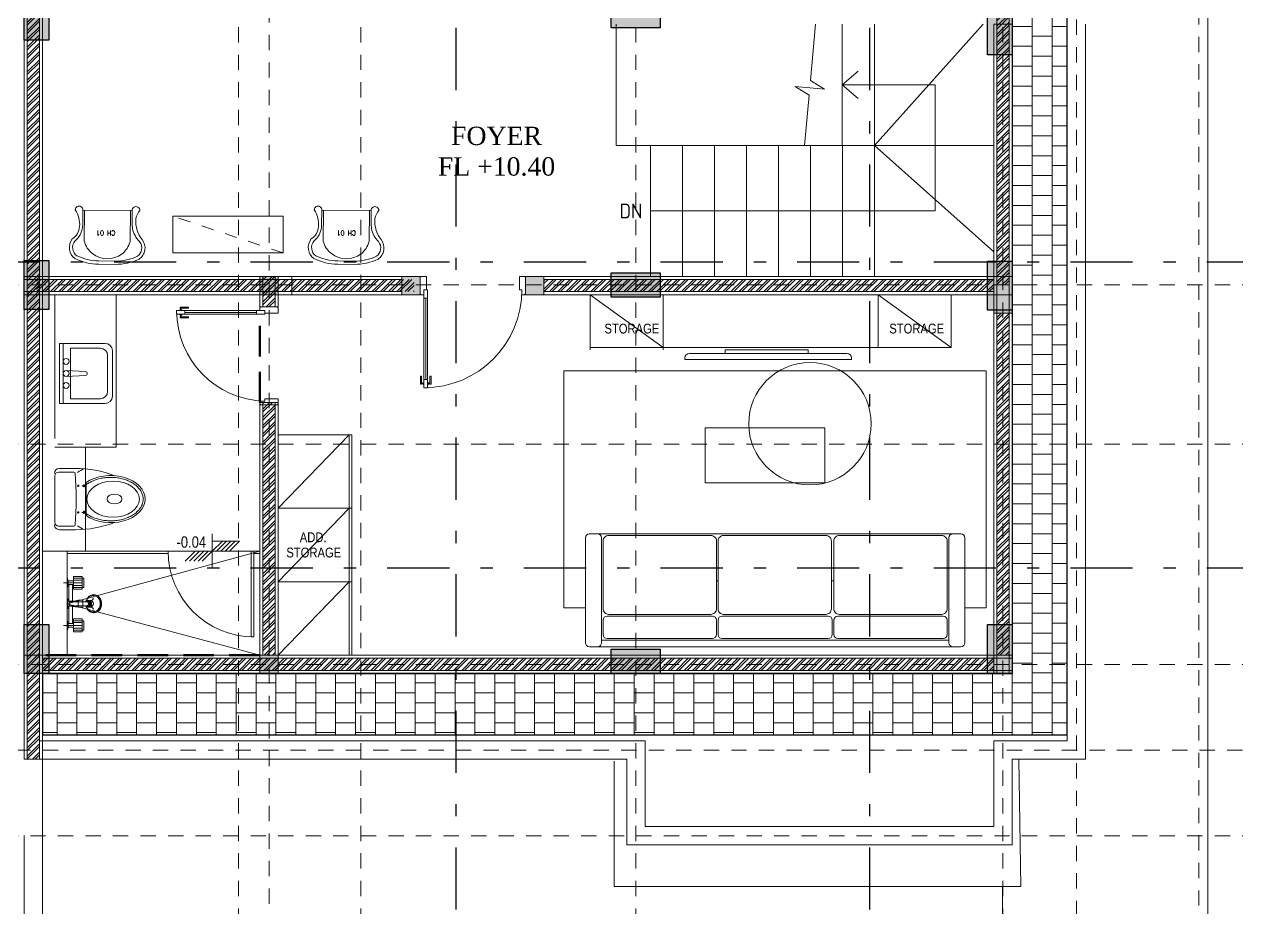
# Model space of a CAD drawing. Header units: millimetres. Extents: x -9564 to 494436, y -140371 to 4257.
# Drawn here: x 78.11 to 88.02, y 112.2 to 119.42 of the extents above; entities that cross this region are included whole.
import ezdxf
from ezdxf.enums import TextEntityAlignment as Align

# ---------------------------------------------------------------- set-up
doc = ezdxf.new("R2010")
doc.units = ezdxf.units.MM
doc.header["$MEASUREMENT"] = 0
for name, pattern in [('DASHDOTX2', [50.8, 25.4, -12.7, 0, -12.7]), ('DASHED2', [0.375, 0.25, -0.125]), ('HIDDEN2', [0.1875, 0.125, -0.0625]), ('SLD-Solid', [0]), ('XR-LANTAI 1$0$HIDDEN', [0.375, 0.25, -0.125])]:
    doc.linetypes.add(name, pattern=pattern)
for name, color, linetype, lineweight in [('09-Arsiran', 8, 'Continuous', 5), ('28-Arsiran', 252, 'Continuous', 5), ('8', 8, 'Continuous', 5), ('AS', 8, 'HIDDEN2', 5), ('DINDING', 1, 'Continuous', 20), ('DOOR OPENING', 4, 'SLD-Solid', 5), ('FURNITURE', 25, 'Continuous', 5), ('HATCH', 8, 'Continuous', 13), ('KOL', 5, 'Continuous', 18), ('LEGEND', 1, 'DASHED2', 50), ('TEXT 1', 210, 'Continuous', 5), ('XR-KOP A3_MOZART$0$A-TXTKOP', 3, 'Continuous', 5)]:
    doc.layers.add(name, color=color, linetype=linetype, lineweight=lineweight)
for name, color, linetype in [('1', 5, 'Continuous'), ('Garis Wipeout', 241, 'Continuous'), ('TEXT', 4, 'Continuous'), ('WALL', 90, 'Continuous')]:
    doc.layers.add(name, color=color, linetype=linetype)
doc.styles.add('0010-WKA13-TEXT', font='isocp.shx', dxfattribs={"height": 15})
doc.styles.add('Arial Narrow', font='ARIALN.TTF')
doc.styles.add('HAND', font='ROMAND.SHX', dxfattribs={"width": 0.8, "height": 250})
doc.styles.add('style1', font='times.ttf', dxfattribs={"height": 0.15})
doc.styles.add('XR-KOP A3_MOZART$0$ROMAND', font='romand.shx', dxfattribs={"height": 2, "bigfont": 'bigfont.shx'})
doc.styles.add('XR-LANTAI 1$0$ROMANS', font='romans.shx', dxfattribs={"width": 0.8})
pattern_1 = [(45, (-194.39742, -143.535144), (-0.0336759605, 0.0336759605), []), (45, (-194.37497, -143.535144), (-0.0336759605, 0.0336759605), [])]
pattern_2 = [(45, (-228.715537, -137.640266), (-0.0336759605, 0.0336759605), []), (45, (-228.693087, -137.640266), (-0.0336759605, 0.0336759605), [])]
pattern_3 = [(45, (-228.615538, -137.640266), (-0.0336759605, 0.0336759605), []), (45, (-228.593087, -137.640266), (-0.0336759605, 0.0336759605), [])]

# ---------------------------------------------------------------- blocks, each defined once
blk = doc.blocks.new('as2')
at = {"layer": 'AS'}
for p, q in [((247.5698, 142.1088), (247.5698, 163.539)), ((247.8198, 142.2711), (247.8198, 163.539)), ((248.5698, 142.1088), (248.5698, 163.539)), ((250.8148, 142.1088), (250.8148, 163.539)), ((253.8148, 142.1088), (253.8148, 163.539)), ((254.4148, 141.7201), (254.4148, 163.539)), ((255.4148, 142.0307), (255.4148, 163.539)), ((242.9446, 153.6275), (256.2148, 153.6275)), ((242.9446, 152.3275), (256.2148, 152.3275)), ((242.9446, 150.5275), (256.2148, 150.5275)), ((242.3711, 149.8275), (256.2148, 149.8275)), ((242.9446, 149.1275), (256.2148, 149.1275))]:
    blk.add_line(p, q, dxfattribs=at)
blk = doc.blocks.new('TOILET')
at = {"layer": '8', "lineweight": 5}
for p, q in [((-134.7, 254.9), (134.7, 254.9)), ((-120.2, 236.5), (-96.6, 236.5)), ((-114.4, 254.9), (-114.4, 235.8)), ((-108.5, 245.2), (-108.5, 221.5)), ((-102.2, 235.8), (-102.2, 254.9)), ((120.2, 236.5), (96.6, 236.5)), ((102.2, 235.8), (102.2, 254.9)), ((108.5, 245.2), (108.5, 221.5)), ((114.4, 254.9), (114.4, 235.8)), ((-250, 36.9), (-250, 167.9)), ((-220, 30), (-220, 155.8)), ((220, 30), (220, 155.8)), ((250, 36.9), (250, 167.9)), ((-190, 0), (190, 0))]:
    blk.add_line(p, q, dxfattribs=at)
for centre in [(-109.2, 190.9), (109.2, 190.9)]:
    blk.add_circle(centre, 5.82, dxfattribs=at)
for centre, radius, start, end in [((666.2, 167.1), 916.2, 159.38766, 180.04725), ((-666.2, 167.1), 916.2, 359.95275, 20.61234), ((-96.2, 287.1), 157.9, 197.15223, 219.8185), ((-108.3, 236.3), 6.15, 185.15685, 354.84315), ((108.3, 236.3), 6.15, 185.15685, 354.84315), ((96.2, 287.1), 157.9, 320.1815, 342.84777), ((-210, 155.8), 10, 94.98854, 180), ((0, -2250.1), 2425, 85.01146, 94.98854), ((210, 155.8), 10, 0, 85.01146), ((-210, 36.9), 40, 180, 270), ((-190, 30), 30, 180, 270), ((190, 30), 30, 270, 0), ((210, 36.9), 40, 270, 0)]:
    blk.add_arc(centre, radius, start, end, dxfattribs=at)
blk.add_ellipse((0, 455.9), major_axis=(0, 281), ratio=0.685919, start_param=3.915332, end_param=8.651039, dxfattribs=at)
for centre, major_axis, ratio in [((0.3, 476.2), (0, 214.4), 0.687861), ((0, 487.3), (0, 60.7), 0.657164)]:
    blk.add_ellipse(centre, major_axis=major_axis, ratio=ratio, dxfattribs=at)
blk.add_open_spline([(117, 256.4), (126.7, 269.6), (130.8, 276.1), (141, 293.8), (146.8, 305.6), (156.9, 330.6), (161.3, 343.7), (168.6, 370.8), (171.5, 384.8), (175.7, 413.3), (177, 427.9), (178, 457.1), (177.7, 471.7), (175.4, 500.8), (173.5, 515.2), (168.1, 543.3), (164.6, 557), (156.2, 583.3), (151.2, 596), (140.1, 619.8), (133.8, 631.1), (120.3, 651.8), (113, 661.3), (97.5, 678.4), (89.3, 686), (72.4, 699), (63.7, 704.5), (45.8, 713.2), (36.8, 716.5), (18.4, 720.8), (9.2, 721.9), (-9.3, 721.9), (-18.5, 720.8), (-36.8, 716.5), (-45.9, 713.2), (-63.7, 704.4), (-72.5, 699), (-89.4, 685.9), (-97.5, 678.4), (-113, 661.3), (-120.3, 651.8), (-133.9, 631), (-140.1, 619.8), (-151.3, 595.9), (-156.2, 583.2), (-164.6, 556.9), (-168.1, 543.2), (-173.5, 515.1), (-175.5, 500.7), (-177.7, 471.7), (-178, 457), (-177, 427.8), (-175.7, 413.2), (-171.5, 384.7), (-168.6, 370.7), (-161.3, 343.6), (-156.9, 330.5), (-146.7, 305.6), (-141, 293.8), (-130.8, 276), (-126.7, 269.6), (-117.3, 254.6)], degree=3, knots=[3.915332, 3.915332, 3.915332, 3.915332, 4.014441, 4.014441, 4.176505, 4.176505, 4.338569, 4.338569, 4.500633, 4.500633, 4.662697, 4.662697, 4.824761, 4.824761, 4.986825, 4.986825, 5.148889, 5.148889, 5.310953, 5.310953, 5.473017, 5.473017, 5.635081, 5.635081, 5.797146, 5.797146, 5.95921, 5.95921, 6.121274, 6.121274, 6.283338, 6.283338, 6.445402, 6.445402, 6.607466, 6.607466, 6.76953, 6.76953, 6.931594, 6.931594, 7.093658, 7.093658, 7.255722, 7.255722, 7.417786, 7.417786, 7.57985, 7.57985, 7.741915, 7.741915, 7.903979, 7.903979, 8.066043, 8.066043, 8.228107, 8.228107, 8.390171, 8.390171, 8.552235, 8.552235, 8.651039, 8.651039, 8.651039, 8.651039], dxfattribs=at)
blk = doc.blocks.new('SINK')
at = {"layer": '8'}
for p, q in [((-186.5, 431.8), (186.5, 431.8)), ((-245.4, 0), (-245.4, 372.9)), ((-206.1, 88.3), (-206.1, 333.7)), ((-147.2, 392.6), (147.2, 392.6)), ((206.1, 88.3), (206.1, 333.7)), ((245.4, 0), (245.4, 372.9)), ((-15.7, 211.9), (-24.5, 55.4)), ((24.5, 55.4), (15.7, 211.9)), ((-245.4, 29.4), (245.4, 29.4)), ((-245.4, 0), (245.4, 0)), ((-206.1, 88.3), (206.1, 88.3))]:
    blk.add_line(p, q, dxfattribs=at)
for centre in [(-98.1, 54), (0, 54), (98.1, 54)]:
    blk.add_circle(centre, 24.5, dxfattribs=at)
for centre, radius, start, end in [((-186.5, 372.9), 58.9, 90, 180), ((186.5, 372.9), 58.9, 0, 90), ((-147.2, 333.7), 58.9, 90, 180), ((147.2, 333.7), 58.9, 0, 90), ((0, 211), 15.7, 3.21694, 176.78306)]:
    blk.add_arc(centre, radius, start, end, dxfattribs=at)
blk = doc.blocks.new('Shower - P')
for p, q in [((0, -146), (0, 146)), ((3, 136.3), (0, 136.3)), ((3, 136.3), (5.5, 121.3)), ((3, 136.3), (3, 86.3)), ((82, 146.3), (35.5, 146.3)), ((35.5, 146.3), (35.5, 76.3)), ((82, 146.3), (82, 76.3)), ((92, 136.3), (92, 86.3)), ((0, 126.3), (0, 96.3)), ((3, 86.3), (0, 86.3)), ((5.5, 101.3), (3, 86.3)), ((5.5, 121.3), (5.5, 101.3)), ((35.5, 121.3), (5.5, 121.3)), ((35.5, 101.3), (5.5, 101.3)), ((9, 101.3), (9, 10.2)), ((29, 101.3), (29, 11.1)), ((82, 76.3), (35.5, 76.3)), ((9, -111), (9, -16.1)), ((29, -111), (29, -17)), ((3, -96), (0, -96)), ((0, -136), (0, -106)), ((3, -146), (3, -96)), ((5.5, -111), (3, -96)), ((3, -146), (5.5, -131)), ((35.5, -111), (5.5, -111)), ((5.5, -131), (5.5, -111)), ((35.5, -131), (5.5, -131)), ((82, -86), (35.5, -86)), ((35.5, -156), (35.5, -86)), ((82, -156), (82, -86)), ((92, -146), (92, -96)), ((3, -146), (0, -146)), ((82, -156), (35.5, -156))]:
    blk.add_line(p, q)
at = {"color": 8}
for p, q in [((92, 136.3), (35.5, 136.3)), ((35.5, 111.3), (-19, 111.3)), ((82, 126.3), (35.5, 126.3)), ((82, 111.3), (35.5, 111.3)), ((82, 96.3), (35.5, 96.3)), ((92, 86.3), (35.5, 86.3)), ((35.5, -121), (-19, -121)), ((92, -96), (35.5, -96)), ((82, -106), (35.5, -106)), ((82, -121), (35.5, -121)), ((82, -136), (35.5, -136)), ((92, -146), (35.5, -146))]:
    blk.add_line(p, q, dxfattribs=at)
blk.add_lwpolyline([(60.4, 16.4), (60.4, -22.3), (86.1, -22.3), (86.1, 16.4)], close=True)
for centre, start, end in [((9.8, 220.3), 267.3376, 283.94297), ((9.8, -226.2), 76.05703, 92.6624)]:
    blk.add_arc(centre, 210, start, end)
blk = doc.blocks.new('TX 4225 - P')
for p, q in [((0, 0), (-26.5, 0)), ((0, 0), (26.5, 0)), ((0, -2.8), (-26.5, -2.8)), ((0, -10.5), (-13.5, -10.5)), ((-11.2, -10.5), (-11.2, -105.3)), ((0, -2.8), (26.5, -2.8)), ((0, -10.5), (13.5, -10.5)), ((11.2, -10.5), (11.2, -105.3))]:
    blk.add_line(p, q)
at = {"linetype": 'Continuous'}
for p, q in [((-26.5, 0), (-26.5, -2.8)), ((26.5, 0), (26.5, -2.8)), ((-26.5, -2.8), (-13.5, -10.5)), ((26.5, -2.8), (13.5, -10.5)), ((-17.8, -119), (-17.8, -128.2)), ((17.8, -119), (17.8, -128.2))]:
    blk.add_line(p, q, dxfattribs=at)
for points in [[(0, -185.1, -0.08228), (-18.8, -181.9, -0.091339), (-34.5, -173.1, -0.103805), (-45.4, -159.3, -0.114745), (-49.1, -143.8, -0.114745), (-45.5, -128.3, -0.103805), (-34.8, -114.4, -0.091339), (-19.2, -105.4, -0.017766), (-15.3, -104.2, -0.08413)], [(0, -180.4, -0.086014), (-17.3, -177.4, -0.092418), (-31.4, -169.2, -0.103199), (-41.2, -156.4, -0.112374), (-44.4, -142.1, -0.112374), (-41.2, -127.7, -0.103199), (-31.4, -114.9, -0.097293), (-16.5, -106.4, -0.086014)], [(-11.2, -99.8, 0.024317), (-12.5, -100.9, 0.101351), (-16.3, -106.2, 0.106183), (-17.6, -112.3, 0.106183), (-16.3, -118.5, 0.101351), (-12.5, -123.8, 0.095192), (-6.8, -127.3, 0.091252), (0, -128.6, 0.091252)], [(-11.2, -100.1, 0.019506), (-12.3, -100.9, 0.104907), (-16.1, -105.6, 0.119757), (-17.3, -110.8, 0.119757), (-16.1, -115.9, 0.104907), (-12.3, -120.6, 0.08904), (-6.8, -123.6, 0.080352), (0, -124.7, 0.080352)], [(-11.2, -104.6, 0.067587), (-11.6, -107.5, 0.101747), (-10.7, -111.7, 0.099781), (-8.2, -115.4, 0.097121), (-4.4, -117.8, 0.09532), (0, -118.6, 0.09532)], [(0, -128.6, 0.091252), (6.8, -127.3, 0.095192), (12.5, -123.8, 0.101351), (16.3, -118.5, 0.106183), (17.6, -112.3, 0.106183), (16.3, -106.2, 0.101351), (12.5, -100.9, 0.024317), (11.2, -99.8, 0.091252)], [(0, -124.7, 0.080352), (6.8, -123.6, 0.08904), (12.3, -120.6, 0.104907), (16.1, -115.9, 0.119757), (17.3, -110.8, 0.119757), (16.1, -105.6, 0.104907), (12.3, -100.9, 0.019506), (11.2, -100.1, 0.080352)], [(0, -185.1, 0.08228), (18.8, -181.9, 0.091339), (34.5, -173.1, 0.103805), (45.4, -159.3, 0.114745), (49.1, -143.8, 0.114745), (45.5, -128.3, 0.103805), (34.8, -114.4, 0.091339), (19.2, -105.4, 0.017766), (15.3, -104.2, 0.08413)], [(0, -118.6, 0.09532), (4.5, -117.8, 0.097121), (8.2, -115.4, 0.099781), (10.7, -111.7, 0.101747), (11.6, -107.5, 0.071052), (11.2, -104.5, 0.099781)], [(0, -180.4, 0.086014), (17.3, -177.4, 0.092418), (31.4, -169.2, 0.103199), (41.2, -156.4, 0.112374), (44.4, -142.1, 0.112374), (41.2, -127.7, 0.103199), (31.4, -114.9, 0.097293), (16.5, -106.4, 0.086014)], [(0, -188, -0.08228), (-18.8, -184.8, -0.091339), (-34.5, -176, -0.103805), (-45.4, -162.2, -0.114745), (-49.1, -146.7, -0.011566), (-49, -145.1, -0.103805)], [(0, -188, 0.08228), (18.8, -184.8, 0.091339), (34.5, -176, 0.103805), (45.4, -162.2, 0.114745), (49.1, -146.7, 0.011566), (49, -145.1, 0.103805)]]:
    blk.add_lwpolyline(points, format="xyb", dxfattribs=at)
for centre, radius, start, end in [((-31.2, -129.3), 13.4, 266.82402, 4.68695), ((0, -115.7), 18.1, 170.96147, 270), ((0, -124.9), 18.1, 190.44631, 270), ((-21.7, -114.3), 7.72, 332.29667, 52.3912), ((-9.9, -127.9), 8.46, 23.04546, 111.14097), ((0, -105.3), 11.2, 180, 0), ((0, -115.7), 18.1, 270, 9.03853), ((0, -124.9), 18.1, 270, 349.55369), ((9.9, -127.9), 8.46, 68.85903, 156.95454), ((21.7, -114.3), 7.72, 127.6088, 207.70333), ((31.2, -129.3), 13.4, 175.31305, 273.17598)]:
    blk.add_arc(centre, radius, start, end, dxfattribs=at)
blk = doc.blocks.new('SHOWER')
at = {"layer": '8', "color": 8, "ltscale": 0.75, "xscale": -1.5, "yscale": 1.5, "zscale": 1.5}
for name, p, rotation in [('TX 4225 - P', (0, 0), 180), ('Shower - P', (4.4, 0), 270)]:
    blk.add_blockref(name, p, dxfattribs=dict(at, rotation=rotation))
blk = doc.blocks.new('KOLOM PRAKTIS')
at = {"layer": 'HATCH'}
h = blk.add_hatch(color=256, dxfattribs=at)
h.dxf.hatch_style = 1
h.paths.add_polyline_path([(-75, 75), (-75, -75), (75, -75), (75, 75)])
at = {"layer": 'KOL'}
blk.add_lwpolyline([(-75, -75), (75, -75), (75, 75), (-75, 75)], close=True, dxfattribs=at)
blk = doc.blocks.new('KUSEN PINTU')
at = {"layer": 'DOOR OPENING', "linetype": 'Continuous', "transparency": 33554687}
for p, q in [((-50, 110), (-30, 110)), ((-50, 0), (-50, 110)), ((-30, 110), (-30, 150)), ((-30, 150), (-5, 150)), ((-5, 150), (-5, 145)), ((-5, 145), (0, 145)), ((0, 145), (0, 5)), ((-5, 0), (-50, 0)), ((0, 5), (-5, 5)), ((-5, 5), (-5, 0))]:
    blk.add_line(p, q, dxfattribs=at)
at = {"layer": 'DOOR OPENING', "linetype": 'Continuous', "ltscale": 10, "transparency": 33554687}
for p, q in [((0, 145), (0, 150)), ((0, 5), (0, 0))]:
    blk.add_line(p, q, dxfattribs=at)
blk = doc.blocks.new('A$C3020dce1')
at = {"layer": 'DOOR OPENING', "linetype": 'Continuous', "transparency": 33554687}
for p, q in [((110, 59.6), (110, 30)), ((110, 59.6), (177.8, 59.6)), ((177.8, 30), (110, 30)), ((177.8, 59.6), (177.8, 30)), ((734.5, 79.4), (734.5, 87.8)), ((734.5, 87.8), (802.3, 87.8)), ((802.3, 79.4), (734.5, 79.4)), ((802.3, 10.3), (734.5, 10.3)), ((734.5, 10.3), (734.5, 1.8)), ((734.5, 1.8), (802.3, 1.8)), ((830, 59.6), (762.2, 59.6)), ((762.2, 59.6), (762.2, 30)), ((762.2, 30), (830, 30)), ((784.8, 59.6), (784.8, 61.9)), ((807.4, 59.6), (784.8, 59.6)), ((807.4, 30), (784.8, 30)), ((784.8, 30), (784.8, 27.8)), ((786.5, 63.5), (805.7, 63.5)), ((786.5, 26.1), (805.7, 26.1)), ((802.3, 87.8), (802.3, 79.4)), ((802.3, 1.8), (802.3, 10.3)), ((807.4, 61.9), (807.4, 59.6)), ((807.4, 27.8), (807.4, 30)), ((830, 30), (830, 59.6))]:
    blk.add_line(p, q, dxfattribs=at)
at = {"layer": 'DOOR OPENING', "transparency": 33554687}
blk.add_line((110, 30), (150, 30), dxfattribs=at)
at = {"layer": 'DOOR OPENING', "linetype": 'Continuous', "ltscale": 10, "transparency": 33554687}
for p, q in [((177.8, 59.6), (762.2, 59.6)), ((762.2, 44.8), (177.8, 44.8)), ((177.8, 30), (762.2, 30)), ((793.1, 63.5), (793.1, 79.4)), ((793.1, 10.3), (793.1, 26.1)), ((799.1, 63.5), (799.1, 79.4)), ((799.1, 10.3), (799.1, 26.1))]:
    blk.add_line(p, q, dxfattribs=at)
at = {"layer": 'DOOR OPENING', "color": 8, "ltscale": 2, "transparency": 33554687}
blk.add_arc((92.7, 32.9), 737.3, 359.77503, 88.65528, dxfattribs=at)
at = {"layer": 'DOOR OPENING', "linetype": 'Continuous', "transparency": 33554687}
for centre, start, end in [((786.5, 61.9), 90, 180), ((786.5, 27.8), 180, 270), ((805.7, 61.9), 360, 90), ((805.7, 27.8), 270, 0)]:
    blk.add_arc(centre, 1.69, start, end, dxfattribs=at)
at = {"layer": 'DOOR OPENING', "linetype": 'Continuous', "transparency": 33554687, "xscale": -1, "rotation": 270}
blk.add_blockref('KUSEN PINTU', (0, 800), dxfattribs=at)
at = {"layer": 'DOOR OPENING', "linetype": 'Continuous', "transparency": 33554687, "rotation": 270}
blk.add_blockref('KUSEN PINTU', (0, 0), dxfattribs=at)
blk = doc.blocks.new('TV 65')
at = {"layer": 'FURNITURE', "linetype": 'Continuous', "ltscale": 0.5, "transparency": 33554687}
for p, q in [((89894.7, 176919.2), (89894.7, 176906)), ((89894.7, 176906), (91254.7, 176906)), ((89931.5, 176956), (91217.9, 176956)), ((90249.3, 176985.6), (90927.1, 176985.6)), ((90249.3, 176956), (90249.3, 176985.6)), ((90927.1, 176956), (90927.1, 176985.6)), ((91254.7, 176919.2), (91254.7, 176906))]:
    blk.add_line(p, q, dxfattribs=at)
for centre, start, end in [((89931.5, 176919.2), 90, 180), ((91217.9, 176919.2), 0, 90)]:
    blk.add_arc(centre, 36.8, start, end, dxfattribs=at)
blk = doc.blocks.new('A$Cc80c1df7')
at = {"layer": '8', "transparency": 33554687}
for p, q in [((0, 600), (600, 600)), ((0, 600), (438.8, 600)), ((0, 600), (600, 600)), ((600, 600), (600, 0)), ((0, 580), (438.8, 580)), ((0, 580), (600, 580)), ((0, 580), (600, 0))]:
    blk.add_line(p, q, dxfattribs=at)
blk.add_lwpolyline([(600, 0), (0, 0), (0, 600), (600, 600)], close=True, dxfattribs=at)
blk = doc.blocks.new('XR-LANTAI 1$0$A$C006A1356')
blk.add_lwpolyline([(139, 49, -1.063474), (57, 48, 0.263984), (92, 228, 0.16326), (31, 364, -0.428242), (64, 578, -0.10714), (324, 635), (504, 634, -0.10714), (763, 572, -0.428242), (792, 358, 0.237282), (713, 223, 0.177013), (760, 42, -1.063474), (678, 45)], format="xyb", close=True)
for points in [[(139, 49), (140, 204, 0.019515), (135, 244, 0.167194), (59, 387, -0.416735), (82, 547, -0.105594), (324, 599), (503, 598, -0.105594), (744, 541, -0.416735), (765, 381, 0.203317), (681, 231), (679, 199), (678, 45)], [(159, 49), (162, 386, -0.149782), (250, 521, -0.334384), (572, 518, -0.165503), (662, 381), (659, 45)]]:
    blk.add_lwpolyline(points, format="xyb")
blk = doc.blocks.new('A$C7265e89b')
at = {"layer": 'FURNITURE', "color": 251, "linetype": 'XR-LANTAI 1$0$HIDDEN'}
blk.add_line((12.5, 109.9), (52.5, 229.9), dxfattribs=at)
at = {"layer": 'FURNITURE'}
blk.add_lwpolyline([(52.5, 229.9), (12.5, 229.9), (12.5, 109.9), (52.5, 109.9)], close=True, dxfattribs=at)
at = {"layer": 'FURNITURE', "xscale": 0.1, "yscale": 0.1, "zscale": 0.1, "rotation": 90}
for p in [(63.5, 260.3), (63.5, 0)]:
    blk.add_blockref('XR-LANTAI 1$0$A$C006A1356', p, dxfattribs=at)
at = {"layer": 'FURNITURE', "char_height": 5.5, "attachment_point": 1, "rotation": 90, "style": 'XR-LANTAI 1$0$ROMANS'}
for insert in [(31.5, 292.7), (31.5, 30.6)]:
    blk.add_mtext_dynamic_manual_height_columns('CH 01', width=27.015, gutter_width=0.1, heights=[0], dxfattribs=dict(at, insert=insert))
blk = doc.blocks.new('dim5')
at = {"layer": '8', "transparency": 33554508}
blk.add_line((301.4227, 155.0224), (301.4227, 151.0724), dxfattribs=at)
blk = doc.blocks.new('pot2')
at = {"layer": '1', "linetype": 'DASHDOTX2', "ltscale": 0.02}
for points in [[(167.8795, 148.8386), (167.5025, 148.8386), (167.5025, 171.6414), (167.8795, 171.6414)], [(170.5051, 148.8386), (170.8821, 148.8386), (170.8821, 171.6414), (170.5051, 171.6414)], [(160.243, 160.0886), (160.243, 159.7115), (176.6346, 159.7115), (176.6346, 160.0886)], [(160.243, 157.5886), (160.243, 157.2115), (176.6346, 157.2115), (176.6346, 157.5886)]]:
    blk.add_lwpolyline(points, dxfattribs=at)
blk = doc.blocks.new('k4')
at = {"true_color": 0x636466}
h = blk.add_hatch(dxfattribs=at)
h.set_pattern_fill('ANGLE', color=251)
h.set_pattern_definition([(0, (0, 0), (0, 6.985), [5.08, -1.905]), (90, (0, 0), (-6.985, 4e-16), [5.08, -1.905])])
h.paths.add_polyline_path([(210.5582, -20.3924), (210.3582, -20.3924), (210.3582, -20.7924), (210.5582, -20.7924)])
h = blk.add_hatch(color=251, dxfattribs=at)
h.dxf.hatch_style = 1
h.paths.add_polyline_path([(210.5582, -20.5943), (210.3582, -20.5943), (210.3582, -20.7924), (210.5582, -20.7924)])
h.paths.add_polyline_path([(210.5582, -20.3924), (210.3582, -20.3924), (210.3582, -20.5943), (210.5582, -20.5943)])
for p, q in [((210.3582, -20.3924), (210.5582, -20.3924)), ((210.5582, -20.3924), (210.5582, -20.7924)), ((210.5582, -20.7924), (210.3582, -20.7924))]:
    blk.add_line(p, q)
blk.add_lwpolyline([(210.3582, -20.3924), (210.5582, -20.3924), (210.5582, -20.7924), (210.3582, -20.7924)], close=True)
blk = doc.blocks.new('KLR')
for p in [(90.905, 202.3148), (98.775, 202.1948), (90.905, 200.1148), (98.775, 200.1098), (90.905, 197.1398), (98.775, 197.1398)]:
    blk.add_blockref('k4', p)
at = {"rotation": 270}
for p in [(326.8506, 392.1806), (326.8506, 389.9806), (326.8506, 386.9056)]:
    blk.add_blockref('k4', p, dxfattribs=at)
blk = doc.blocks.new('A$C2a879c63')
at = {"layer": '09-Arsiran'}
h = blk.add_hatch(dxfattribs=at)
h.set_pattern_fill('AR-B88', color=256, scale=0.0008, angle=90)
h.set_pattern_definition([(90, (-194.39742, -143.53514), (-0.16256, 1e-17), []), (180, (-194.39742, -143.535144), (-0.16256, -0.08128), [0.16256, -0.16256])])
h.paths.add_polyline_path([(107.1753, 12.8122), (107.1752, 12.3122), (115.5452, 12.3122), (115.5452, 18.2673), (116.252, 18.2673), (116.252, 25.1872), (115.6952, 25.1872), (115.6952, 18.7672), (115.0952, 18.7672), (115.0952, 12.8122)])
at = {"layer": '28-Arsiran'}
h = blk.add_hatch(dxfattribs=at)
h.set_pattern_fill('ANSI32', color=256, scale=0.005)
h.set_pattern_definition(pattern_2)
h.paths.add_polyline_path([(107.1502, 23.8622), (107.0502, 23.8622), (107.0502, 12.1122), (107.1502, 12.1122)])
h = blk.add_hatch(dxfattribs=at)
h.set_pattern_fill('ANSI32', color=256, scale=0.005)
h.set_pattern_definition(pattern_1)
h.paths.add_polyline_path([(115.0202, 16.4872), (114.9702, 16.4872), (114.9702, 18.7672), (115.0202, 18.7672)])
h.paths.add_polyline_path([(115.0702, 16.4872), (115.0202, 16.4872), (115.0202, 18.7672), (115.0702, 18.7672)])
h = blk.add_hatch(dxfattribs=at)
h.set_pattern_fill('ANSI32', color=256, scale=0.005)
h.set_pattern_definition(pattern_1)
h.paths.add_polyline_path([(115.0202, 16.4872), (114.9702, 16.4872), (114.9702, 15.9873), (115.0202, 15.9873)])
h.paths.add_polyline_path([(115.0202, 15.9873), (115.0702, 15.9873), (115.0702, 16.4872), (115.0202, 16.4872)])
h = blk.add_hatch(dxfattribs=at)
h.set_pattern_fill('ANSI32', color=256, scale=0.005)
h.set_pattern_definition(pattern_3)
h.paths.add_polyline_path([(108.9752, 16.0572), (109.0752, 16.0572), (109.0752, 15.8073), (108.9752, 15.8073)])
h = blk.add_hatch(dxfattribs=at)
h.set_pattern_fill('ANSI32', color=256, scale=0.005)
h.set_pattern_definition(pattern_3)
h.paths.add_polyline_path([(110.2103, 15.9322), (110.2103, 16.0322), (107.1252, 16.0322), (107.1252, 15.9322)])
h = blk.add_hatch(dxfattribs=at)
h.set_pattern_fill('ANSI32', color=256, scale=0.005)
h.set_pattern_definition(pattern_2)
h.paths.add_polyline_path([(114.9452, 15.9322), (114.9452, 16.0322), (111.2703, 16.0322), (111.2703, 15.9322)])
h = blk.add_hatch(dxfattribs=at)
h.set_pattern_fill('ANSI32', color=256, scale=0.005)
h.set_pattern_definition([(45, (-229.315537, -137.525266), (-0.0336759605, 0.0336759605), []), (45, (-229.293087, -137.525266), (-0.0336759605, 0.0336759605), [])])
h.paths.add_polyline_path([(114.9702, 12.9622), (115.0702, 12.9622), (115.0702, 15.7572), (114.9702, 15.7572)])
h = blk.add_hatch(dxfattribs=at)
h.set_pattern_fill('ANSI32', color=256, scale=0.005)
h.set_pattern_definition(pattern_3)
h.paths.add_polyline_path([(108.9752, 12.9622), (109.0752, 12.9622), (109.0752, 15.0273), (108.9752, 15.0273)])
h = blk.add_hatch(dxfattribs=at)
h.set_pattern_fill('ANSI32', color=256, scale=0.005)
h.set_pattern_definition([(45, (-228.715537, -137.525266), (-0.0336759605, 0.0336759605), []), (45, (-228.693087, -137.525266), (-0.0336759605, 0.0336759605), [])])
h.paths.add_polyline_path([(114.9452, 12.8373), (114.9452, 12.9373), (107.1753, 12.9373), (107.1753, 12.8373)])
for p, q in [((107.1752, 12.8122), (107.1752, 12.3122)), ((107.1752, 12.8122), (107.6252, 12.8122)), ((107.6252, 12.8122), (115.0952, 12.8122))]:
    blk.add_line(p, q)
blk.add_lwpolyline([(107.1753, 12.8122), (107.1752, 12.3122), (115.5452, 12.3122), (115.5452, 18.2673), (116.252, 18.2673), (116.252, 25.1872), (115.6952, 25.1872), (115.6952, 18.7672), (115.0952, 18.7672), (115.0952, 12.8122)], close=True)
at = {"layer": '8'}
for p, q in [((107.0503, 23.8622), (107.0502, 12.1122)), ((107.1503, 23.8622), (107.1502, 12.1122)), ((114.9702, 16.4872), (114.9702, 18.9172)), ((115.0702, 16.4872), (115.0702, 18.9172)), ((114.9702, 16.4872), (114.9702, 12.8122)), ((115.0702, 16.4872), (115.0702, 12.8122)), ((108.9752, 15.8073), (108.9752, 16.0572)), ((109.0752, 15.8073), (109.0752, 16.0572)), ((107.0252, 16.0322), (110.1103, 16.0322)), ((111.2703, 16.0322), (114.9452, 16.0322)), ((107.0252, 15.9322), (110.1103, 15.9322)), ((111.2703, 15.9322), (114.9452, 15.9322)), ((111.6473, 15.9072), (112.2443, 15.4773)), ((112.2443, 15.4573), (112.2443, 15.9072)), ((114.0003, 15.4773), (114.0003, 15.9072)), ((114.5973, 15.4773), (114.0003, 15.9072)), ((108.9752, 12.9622), (108.9752, 15.0273)), ((109.0752, 12.9622), (109.0752, 15.0273)), ((114.9702, 14.7973), (114.9702, 12.9622)), ((115.0702, 14.7973), (115.0702, 12.9622)), ((107.5252, 14.6623), (107.5252, 13.8123)), ((107.1753, 12.9373), (115.0952, 12.9373)), ((107.1753, 12.8373), (115.0952, 12.8373))]:
    blk.add_line(p, q, dxfattribs=at)
at = {"layer": '8', "linetype": 'Continuous', "transparency": 33554687}
for p, q in [((111.8602, 18.1172), (111.8602, 17.1272)), ((113.4471, 17.6578), (113.4895, 18.1172)), ((113.4471, 17.6578), (113.4895, 18.1172)), ((113.7065, 17.1272), (113.7065, 18.1172)), ((113.9702, 18.1172), (113.9702, 17.1272)), ((113.9702, 17.1272), (114.8579, 18.1172)), ((113.7065, 17.6222), (113.837, 17.7328)), ((113.5611, 17.587), (113.4471, 17.6578)), ((113.4416, 17.598), (113.3221, 17.609)), ((113.4361, 17.5383), (113.3221, 17.609)), ((113.3982, 17.1272), (113.4361, 17.5383)), ((113.3982, 17.1272), (113.4361, 17.5383)), ((113.5611, 17.587), (113.4416, 17.598)), ((113.7065, 17.6222), (113.837, 17.5117)), ((113.7065, 17.6222), (114.4652, 17.6222)), ((114.4652, 17.6222), (114.4652, 16.5922)), ((111.8602, 17.1272), (113.9702, 17.1272)), ((112.1402, 17.1272), (112.1402, 16.0572)), ((112.4017, 17.1272), (112.4017, 16.0572)), ((112.6631, 17.1272), (112.6631, 16.0572)), ((112.9245, 17.1272), (112.9245, 16.0572)), ((113.1859, 17.1272), (113.1859, 16.0572)), ((113.4474, 17.1272), (113.4474, 16.0572)), ((113.7088, 17.1272), (113.7088, 16.0572)), ((113.9702, 17.1272), (114.9452, 17.1272)), ((113.9702, 17.1272), (113.9702, 16.0572)), ((113.9702, 17.1272), (114.9452, 16.2572)), ((114.4652, 16.5922), (112.1402, 16.5922)), ((107.1752, 13.8123), (108.1999, 13.8123)), ((107.3752, 13.7923), (108.2002, 13.7923)), ((108.2002, 13.8123), (108.9502, 13.8123)), ((108.2002, 13.8123), (108.8802, 13.8123)), ((108.9002, 13.8123), (108.9002, 13.7923)), ((108.9002, 13.8123), (108.9502, 13.8123)), ((108.9002, 13.7923), (108.9502, 13.7923)), ((111.8452, 12.0973), (111.8452, 11.0723)), ((112.0977, 12.1122), (112.0977, 11.5623)), ((115.1502, 12.1122), (115.1652, 11.0723)), ((115.1652, 11.0723), (111.8452, 11.0723)), ((115.0152, 11.0723), (115.0152, 9.7973))]:
    blk.add_line(p, q, dxfattribs=at)
at = {"layer": '8', "transparency": 33554687}
for p, q in [((109.2102, 15.9072), (109.2102, 16.0548)), ((107.2752, 15.9072), (107.2752, 14.7324)), ((107.7752, 15.9072), (107.7752, 14.6623)), ((109.8102, 15.9072), (109.2102, 15.9072)), ((111.6473, 15.4573), (111.6473, 15.9072)), ((114.5973, 15.4773), (114.5973, 15.9072)), ((111.6473, 15.4773), (114.5973, 15.4773)), ((107.7752, 14.6623), (107.2752, 14.6623)), ((108.9502, 13.8123), (107.3752, 13.3823)), ((107.3752, 13.8123), (107.3752, 12.9622)), ((107.3752, 13.3823), (108.9502, 12.9622))]:
    blk.add_line(p, q, dxfattribs=at)
at = {"layer": '8', "transparency": 33554508}
blk.add_line((107.1752, 12.1122), (107.1752, 7.5373), dxfattribs=at)
at = {"layer": '8', "transparency": 33554687}
blk.add_lwpolyline([(112.5867, 14.8199), (113.5644, 14.8199), (113.5644, 14.3697), (112.5867, 14.3697)], close=True, dxfattribs=at)
at = {"layer": '8', "linetype": 'Continuous', "transparency": 33554687}
blk.add_lwpolyline([(108.9002, 13.8123), (108.8802, 13.8123), (108.8802, 13.1123), (108.9002, 13.1123)], close=True, dxfattribs=at)
at = {"layer": '8', "ltscale": 10, "transparency": 33554687}
blk.add_arc((108.9002, 13.8123), 0.7003, 180, 270, dxfattribs=at)
at = {"layer": 'DINDING'}
for p, q in [((116.6952, 7.5373), (116.6952, 25.3373)), ((115.5452, 18.2673), (115.5452, 12.2622)), ((107.1752, 12.1122), (107.0252, 12.1122))]:
    blk.add_line(p, q, dxfattribs=at)
for points in [[(107.1753, 12.2622), (107.1753, 12.8122), (115.0952, 12.8122), (115.0952, 18.7672), (115.6952, 18.7672), (115.6952, 25.1872), (116.5452, 25.1872), (116.5452, 18.2673), (115.5452, 18.2673), (115.5452, 12.2622), (114.9452, 12.2622), (114.9452, 11.5623), (112.0977, 11.5623), (112.0977, 12.2622), (107.1503, 12.2622)], [(107.0252, 12.1122), (107.0253, 23.8622), (107.1753, 23.8622), (107.1752, 12.1122), (107.1752, 12.1122)], [(115.0952, 16.4872), (115.0952, 18.1172), (114.9452, 18.1172), (114.9452, 16.4872)], [(115.0952, 12.1122), (115.6952, 12.1122), (115.6952, 18.1172)], [(115.0952, 16.4872), (115.0952, 12.8122), (114.9452, 12.8122), (114.9452, 16.4872)], [(115.0952, 12.9622), (107.1753, 12.9622), (107.1753, 12.8122), (115.0952, 12.8122)], [(111.9477, 12.2622), (107.1752, 12.2622), (107.1752, 12.1122), (111.9477, 12.1122)], [(111.9477, 12.2622), (112.0977, 12.2622), (112.0977, 11.5623)], [(115.5452, 12.2622), (114.9452, 12.2622), (114.9452, 12.1122)], [(111.9477, 11.5623), (111.9477, 12.1122)], [(114.9452, 11.5623), (114.9452, 12.1122)], [(115.0952, 12.1122), (115.0952, 11.5623)], [(111.9477, 11.5623), (111.9477, 11.4123), (115.0952, 11.4123), (115.0952, 11.5623)], [(114.9452, 11.5623), (112.0977, 11.5623)]]:
    blk.add_lwpolyline(points, dxfattribs=at)
for points in [[(107.0252, 15.9072), (110.1103, 15.9072), (110.1103, 16.0572), (107.0252, 16.0572)], [(108.9502, 15.8073), (108.9502, 16.0572), (109.1002, 16.0572), (109.1002, 15.8073)], [(111.2703, 15.9072), (114.9452, 15.9072), (114.9452, 16.0572), (111.2703, 16.0572)], [(108.9502, 12.9622), (108.9502, 15.0273), (109.1002, 15.0273), (109.1002, 12.9622)]]:
    blk.add_lwpolyline(points, close=True, dxfattribs=at)
at = {"layer": 'DOOR OPENING', "linetype": 'Continuous', "transparency": 33554687}
for p, q in [((110.3199, 15.9473), (110.2903, 15.9473)), ((110.2903, 15.8795), (110.2903, 15.9473)), ((110.3199, 15.9473), (110.3199, 15.8795)), ((110.2621, 15.2429), (110.2621, 15.1751)), ((110.2706, 15.2429), (110.2621, 15.2429)), ((110.2621, 15.1751), (110.2706, 15.1751)), ((110.2706, 15.1751), (110.2706, 15.2429)), ((110.2864, 15.191), (110.2864, 15.1718)), ((110.2903, 15.1927), (110.2881, 15.1927)), ((110.3199, 15.2152), (110.2903, 15.2152)), ((110.2903, 15.2152), (110.2903, 15.1475)), ((110.2903, 15.1701), (110.2903, 15.1927)), ((110.3199, 15.1475), (110.3199, 15.2152)), ((110.3199, 15.1701), (110.3199, 15.1927)), ((110.3199, 15.1927), (110.3221, 15.1927)), ((110.3221, 15.1701), (110.3199, 15.1701)), ((110.3238, 15.191), (110.3238, 15.1718)), ((110.3396, 15.1751), (110.3396, 15.2429)), ((110.3396, 15.2429), (110.3481, 15.2429)), ((110.3481, 15.1751), (110.3396, 15.1751)), ((110.3481, 15.2429), (110.3481, 15.1751)), ((110.2903, 15.1475), (110.3199, 15.1475)), ((108.1999, 13.8123), (108.1999, 13.7923))]:
    blk.add_line(p, q, dxfattribs=at)
at = {"layer": 'DOOR OPENING', "transparency": 33554687}
for p, q in [((110.2903, 15.9473), (110.2903, 15.9072)), ((110.3199, 15.8795), (110.2903, 15.8795)), ((110.2881, 15.1701), (110.2903, 15.1701))]:
    blk.add_line(p, q, dxfattribs=at)
at = {"layer": 'DOOR OPENING', "linetype": 'Continuous', "ltscale": 10, "transparency": 33554687}
for p, q in [((110.2903, 15.8795), (110.2903, 15.2152)), ((110.3051, 15.2152), (110.3051, 15.8795)), ((110.3199, 15.8795), (110.3199, 15.2152)), ((110.2706, 15.1844), (110.2864, 15.1844)), ((110.2706, 15.1784), (110.2864, 15.1784)), ((110.3238, 15.1844), (110.3396, 15.1844)), ((110.3238, 15.1784), (110.3396, 15.1784))]:
    blk.add_line(p, q, dxfattribs=at)
at = {"layer": 'DOOR OPENING', "color": 8, "ltscale": 10, "transparency": 33554687}
blk.add_arc((110.2903, 15.9473), 0.8, 270, 0, dxfattribs=at)
at = {"layer": 'DOOR OPENING', "linetype": 'Continuous', "transparency": 33554687}
for centre, start, end in [((110.2881, 15.191), 90, 180), ((110.2881, 15.1718), 180, 270), ((110.3221, 15.191), 0, 90), ((110.3221, 15.1718), 270, 0)]:
    blk.add_arc(centre, 0.00169, start, end, dxfattribs=at)
at = {"layer": 'FURNITURE', "linetype": 'Continuous', "transparency": 33554687}
for p, q in [((109.2102, 16.0548), (109.8102, 16.0548)), ((111.4343, 13.3479), (111.4343, 15.2854)), ((111.4343, 15.2854), (114.8843, 15.2854)), ((114.8843, 15.2854), (114.8843, 13.3479)), ((111.6089, 13.3479), (111.4343, 13.3479)), ((114.8843, 13.3479), (114.7098, 13.3479))]:
    blk.add_line(p, q, dxfattribs=at)
at = {"layer": 'FURNITURE', "transparency": 33554687}
for p, q in [((111.6089, 13.9203), (111.6089, 13.0642)), ((114.6768, 13.9533), (111.6419, 13.9533)), ((111.741, 13.9203), (111.7408, 13.0608)), ((114.5778, 13.0595), (114.5778, 13.9237)), ((114.7098, 13.0642), (114.7098, 13.9203)), ((111.787, 13.2819), (112.6468, 13.2819)), ((112.726, 13.2819), (113.5925, 13.2819)), ((113.6717, 13.2819), (114.5316, 13.2819)), ((111.754, 13.2489), (111.754, 13.1301)), ((112.6798, 13.1301), (112.6798, 13.2489)), ((112.693, 13.1301), (112.693, 13.2489)), ((113.6255, 13.1301), (113.6255, 13.2489)), ((113.6387, 13.1301), (113.6387, 13.2489)), ((114.5646, 13.1301), (114.5646, 13.2489)), ((111.7408, 13.0839), (114.5778, 13.0839)), ((111.787, 13.0971), (112.6468, 13.0971)), ((112.726, 13.0971), (113.5925, 13.0971)), ((113.6717, 13.0971), (114.5316, 13.0971)), ((111.6419, 13.0312), (114.6768, 13.0312))]:
    blk.add_line(p, q, dxfattribs=at)
for points in [[(112.6798, 13.8945), (112.6798, 13.3412, -0.414214), (112.6337, 13.2951), (111.7998, 13.2951, -0.414214), (111.7537, 13.3412), (111.7537, 13.8945, -0.414214), (111.7998, 13.9406), (112.6337, 13.9406, -0.414214)], [(113.6188, 13.8945), (113.6188, 13.3412, -0.414214), (113.5727, 13.2951), (112.7387, 13.2951, -0.414214), (112.6926, 13.3412), (112.6926, 13.8945, -0.414214), (112.7387, 13.9406), (113.5727, 13.9406, -0.414214)], [(114.5645, 13.8945), (114.5645, 13.3412, -0.414214), (114.5184, 13.2951), (113.6845, 13.2951, -0.414214), (113.6384, 13.3412), (113.6384, 13.8945, -0.414214), (113.6845, 13.9406), (114.5184, 13.9406, -0.414214)]]:
    blk.add_lwpolyline(points, format="xyb", close=True, dxfattribs=at)
at = {"layer": 'FURNITURE', "linetype": 'Continuous', "transparency": 33554687}
for points in [[(112.6926, 13.5699), (112.6798, 13.5699)], [(113.6384, 13.5699), (113.6188, 13.5699)]]:
    blk.add_lwpolyline(points, dxfattribs=at)
blk.add_circle((113.4435, 14.8532), 0.5, dxfattribs=at)
at = {"layer": 'FURNITURE', "transparency": 33554687}
for centre, start, end in [((111.6419, 13.9203), 90, 180), ((111.708, 13.9203), 0, 90), ((114.6106, 13.9203), 90, 180), ((114.6768, 13.9203), 0, 90), ((111.787, 13.2489), 90, 180), ((112.6468, 13.2489), 0, 90), ((112.726, 13.2489), 90, 180), ((113.5925, 13.2489), 0, 90), ((113.6717, 13.2489), 90, 180), ((114.5316, 13.2489), 0, 90), ((111.787, 13.1301), 180, 270), ((112.6468, 13.1301), 270, 0), ((112.726, 13.1301), 180, 270), ((113.5925, 13.1301), 270, 0), ((113.6717, 13.1301), 180, 270), ((114.5316, 13.1301), 270, 0), ((111.6419, 13.0642), 180, 270), ((111.708, 13.0642), 270, 0), ((114.6111, 13.0642), 180, 270), ((114.6768, 13.0642), 270, 0)]:
    blk.add_arc(centre, 0.033, start, end, dxfattribs=at)
at = {"layer": 'LEGEND'}
for p, q in [((108.9502, 15.0273), (108.9502, 15.7773)), ((108.9502, 12.9622), (107.1753, 12.9622))]:
    blk.add_line(p, q, dxfattribs=at)
at = {"layer": 'TEXT 1', "color": 210, "transparency": 33554687}
for p, q in [((108.5614, 13.9523), (108.5614, 13.6723)), ((108.5614, 13.8123), (108.6434, 13.8943)), ((108.6434, 13.8943), (108.5614, 13.8943)), ((108.5962, 13.8123), (108.6782, 13.8943)), ((108.631, 13.8123), (108.713, 13.8943)), ((108.6434, 13.8943), (108.7826, 13.8943)), ((108.6658, 13.8123), (108.7478, 13.8943)), ((108.7006, 13.8123), (108.7826, 13.8943)), ((108.3402, 13.7302), (108.4222, 13.8123)), ((108.375, 13.7302), (108.457, 13.8123)), ((108.4098, 13.7302), (108.4918, 13.8123)), ((108.4222, 13.8123), (108.5614, 13.8123)), ((108.4446, 13.7302), (108.5266, 13.8123)), ((108.4794, 13.7302), (108.5614, 13.8123))]:
    blk.add_line(p, q, dxfattribs=at)
for name, p in [('pot2', (-56.9483, -143.5351)), ('dim5', (-194.3974, -143.5351)), ('KLR', (-194.2379, -163.5351))]:
    blk.add_blockref(name, p)
at = {"layer": '8', "transparency": 33554687, "yscale": 0.001, "zscale": 0.001, "rotation": 270}
for name, p, xscale in [('SINK', (107.3134, 15.2639), 0.001), ('TOILET', (107.2752, 14.2373), 0.001), ('SHOWER', (107.3752, 13.3823), -0.001)]:
    blk.add_blockref(name, p, dxfattribs=dict(at, xscale=xscale))
at = {"layer": 'AS'}
blk.add_blockref('as2', (-138.7946, -137.6403), dxfattribs=at)
at = {"layer": 'DOOR OPENING', "linetype": 'Continuous', "transparency": 33554687, "yscale": 0.001, "zscale": 0.001, "rotation": 180}
for p, xscale in [((110.2603, 16.0572), 0.001), ((111.1203, 16.0572), -0.001)]:
    blk.add_blockref('KUSEN PINTU', p, dxfattribs=dict(at, xscale=xscale))
at = {"layer": 'FURNITURE', "linetype": 'Continuous', "transparency": 33554687, "xscale": -0.001, "yscale": 0.001, "zscale": 0.001}
blk.add_blockref('TV 65', (203.6773, -161.5284), dxfattribs=at)
at = {"layer": 'Garis Wipeout', "ltscale": 50, "xscale": 0.007500000000000014, "yscale": 0.007500000000000014, "zscale": 0.007500000000000014, "rotation": 90}
blk.add_blockref('A$C7265e89b', (109.964, 16.155), dxfattribs=at)
at = {"layer": 'LEGEND', "xscale": 0.001, "yscale": 0.001, "zscale": 0.001}
for name, p, rotation in [('A$C3020dce1', (109.1002, 15.8073), 180), ('A$Cc80c1df7', (109.1002, 14.7623), 270), ('A$Cc80c1df7', (109.1002, 14.1623), 270), ('A$Cc80c1df7', (109.1002, 13.5623), 270)]:
    blk.add_blockref(name, p, dxfattribs=dict(at, rotation=rotation))
at = {"layer": 'WALL', "transparency": 33554687, "xscale": 0.001, "yscale": 0.001, "zscale": 0.001}
for p in [(107.1002, 15.9822), (109.0252, 15.9822), (110.1853, 15.9822), (111.1953, 15.9822), (115.0202, 15.9822), (115.0202, 15.9822), (115.0202, 15.8322), (107.1002, 12.8872), (109.0252, 12.8872), (115.0202, 12.8872)]:
    blk.add_blockref('KOLOM PRAKTIS', p, dxfattribs=at)
at = {"color": 4, "style": 'HAND'}
for tag, height, rotation, p in [('DRY.WASHER', 0.054, 0, (11.9366, 24.9122)), ('PATIO', 0.135, 0, (20.9666, 21.5696)), ('GENSET', 0.135, 0, (18.2157, 17.1045)), ('PLANTERBOX', 0.135, 90, (22.169, 13.2959)), ('PLANTERBOX', 0.135, 0, (18.5224, 11.5633)), ('PATIO', 0.135, 0, (400.0395, 10.821)), ('CARPORT', 0.135, 0, (12.157, 9.7744)), ('CARPORT', 0.135, 0, (20.6202, 9.7744))]:
    blk.add_attdef(tag, text='', height=height, rotation=rotation, dxfattribs=at).set_placement(p, align=Align.MIDDLE)
at = {"layer": '8', "transparency": 33554687, "insert": (112.0744, 16.6512), "char_height": 0.12, "width": 0.391538, "attachment_point": 3, "style": '0010-WKA13-TEXT'}
blk.add_mtext('DN', dxfattribs=at)
at = {"layer": 'TEXT', "insert": (110.8833, 17.0787), "char_height": 0.15, "width": 3.201421, "attachment_point": 5, "style": 'style1'}
blk.add_mtext('\\A1;FOYER\\PFL +10.40', dxfattribs=at)
at = {"layer": 'TEXT 1', "transparency": 33554687, "style": 'Arial Narrow'}
for s, height, p in [('STORAGE', 0.08, (111.7649, 15.5907)), ('STORAGE', 0.08, (114.0917, 15.5907)), ('-0.04', 0.09278, (108.2688, 13.8402)), ('ADD.', 0.08, (109.2758, 13.8852)), ('STORAGE', 0.08, (109.1662, 13.7607))]:
    blk.add_text(s, height=height, dxfattribs=at).set_placement(p)
at = {"layer": 'XR-KOP A3_MOZART$0$A-TXTKOP', "style": 'XR-KOP A3_MOZART$0$ROMAND'}
for tag, p in [('1:200', (37.0468, 3.1879)), ('1:100', (79.0468, 3.1879)), ('1:100', (121.0468, 3.1879)), ('1:100', (163.0468, 3.1879)), ('1:100', (205.0468, 3.1879)), ('1:100', (247.0468, 3.1879)), ('1:100', (289.0468, 3.1879)), ('1:100', (331.0468, 3.1879)), ('1:100', (373.0468, 3.1879)), ('1:100', (415.0468, 3.1879)), ('1:100', (457.0468, 3.1879)), ('1:100', (499.0468, 3.1879))]:
    blk.add_attdef(tag, text='', height=0.1296, dxfattribs=at).set_placement(p, align=Align.MIDDLE)

msp = doc.modelspace()

# ---------------------------------------------------------------- block references
msp.add_blockref('A$C2a879c63', (-28.9148, 101.3058))

doc.saveas('drawing.dxf')
